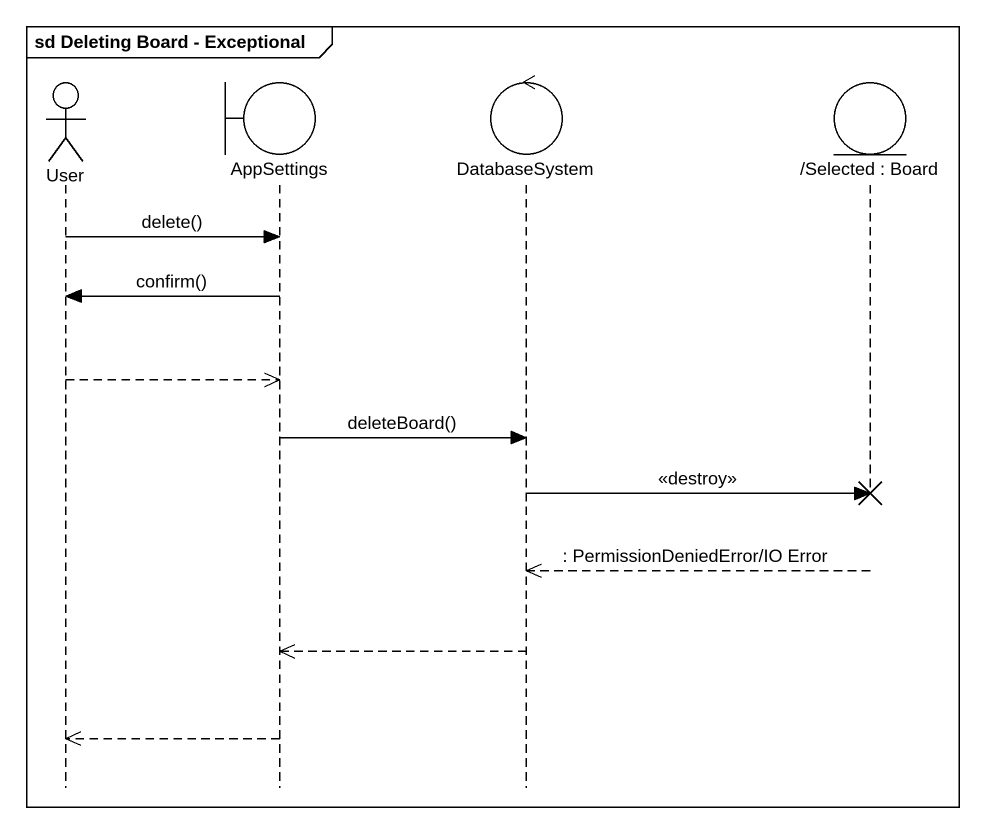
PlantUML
@startuml
mainframe sd Deleting Board - Exceptional
hide footbox
actor User
boundary AppSettings
control DatabaseSystem
entity "/Selected : Board" as Selected_Board

User -> AppSettings : delete()
AppSettings -> User : confirm()
User -->> AppSettings
AppSettings -> DatabaseSystem : deleteBoard()
DatabaseSystem -> Selected_Board !! : <<destroy>>
Selected_Board -->> DatabaseSystem : : PermissionDeniedError/IO Error
DatabaseSystem -->> AppSettings
AppSettings -->> User
@enduml
